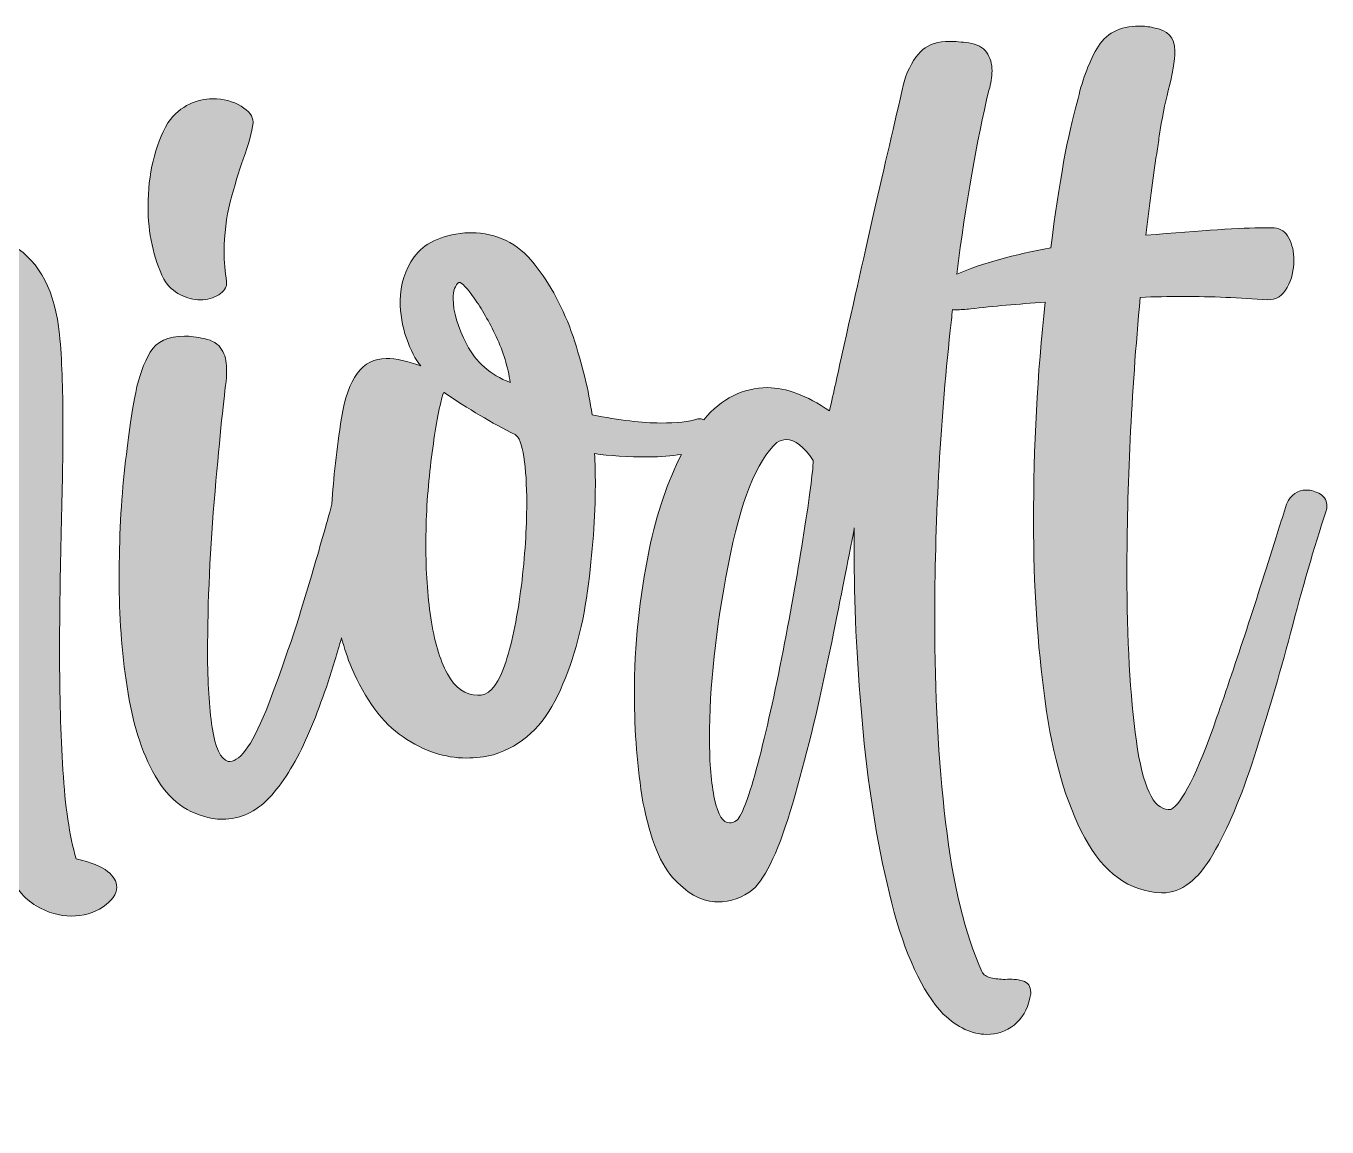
# Model space of a CAD drawing. Header units: inches. Extents: x 97 to 984, y -1026 to -54.
# Drawn here: x 490.1 to 809.9, y -1026.3 to -755.8 of the extents above; entities that cross this region are included whole.
import ezdxf

# ---------------------------------------------------------------- set-up
doc = ezdxf.new("R2010")
doc.units = ezdxf.units.IN
doc.header["$MEASUREMENT"] = 0
doc.layers.add('Layer 1', color=7, linetype='Continuous')

# ---------------------------------------------------------------- blocks, each defined once
blk = doc.blocks.new('block 14')
at = {"layer": 'Layer 1', "true_color": 0xfccf0c}
h = blk.add_hatch(color=40, dxfattribs=at)
h.dxf.hatch_style = 2
edge = h.paths.add_edge_path()
edge.add_spline(control_points=[(808.3, -870.8), (807.22, -870.12), (806.07, -869.78), (804.85, -869.78), (802.68, -869.78), (801.05, -870.94), (799.97, -873.24), (799.29, -875.41), (798.61, -877.58), (797.94, -879.74), (792.65, -896.68), (787.6, -912.03), (782.8, -925.78), (777.98, -939.53), (774.23, -947.01), (771.52, -948.23), (771.52, -948.23), (770.91, -948.23), (770.91, -948.23), (767.25, -948.23), (764.64, -942.64), (763.08, -931.47), (761.52, -920.29), (760.74, -906.5), (760.74, -890.11), (760.74, -868.97), (761.83, -846.41), (764, -822.43), (767.52, -822.3), (771.04, -822.23), (774.56, -822.23), (781.61, -822.23), (788.52, -822.5), (795.29, -823.04), (797.46, -823.04), (799.09, -822.03), (800.17, -819.99), (801.26, -817.96), (801.8, -815.73), (801.8, -813.29), (801.8, -811.26), (801.39, -809.46), (800.58, -807.9), (799.77, -806.34), (798.55, -805.5), (796.92, -805.36), (796.92, -805.36), (794.48, -805.36), (794.48, -805.36), (788.92, -805.36), (779.24, -805.97), (765.42, -807.19), (766.23, -800.01), (767.11, -793.3), (768.06, -787.07), (768.33, -785.58), (768.54, -784.16), (768.67, -782.8), (769.35, -778.6), (770.09, -774.88), (770.91, -771.63), (771.99, -767.56), (772.53, -764.31), (772.53, -761.87), (772.53, -758.62), (770.77, -756.72), (767.25, -756.18), (766.03, -755.91), (764.88, -755.77), (763.79, -755.77), (758.92, -755.77), (755.43, -757.64), (753.33, -761.36), (751.23, -765.09), (749.63, -769.46), (748.55, -774.47), (746.25, -782.19), (744.08, -794.12), (742.05, -810.24), (732.95, -811.91), (725.25, -814.06), (718.94, -816.7), (721.17, -799.08), (723.8, -784), (726.83, -771.55), (727.34, -769.91), (727.59, -768.32), (727.59, -766.8), (727.59, -765.02), (727.15, -763.5), (726.26, -762.23), (725.37, -760.96), (723.91, -760.2), (721.89, -759.94), (720.11, -759.69), (718.52, -759.56), (717.13, -759.56), (714.34, -759.56), (712.15, -760.23), (710.56, -761.56), (708.98, -762.89), (707.55, -765.15), (706.28, -768.32), (701.84, -787.09), (696.64, -809.87), (690.68, -836.63), (689.66, -841.2), (688.65, -845.76), (687.63, -850.33), (682.05, -846.52), (676.98, -844.62), (672.41, -844.62), (666.36, -844.62), (661.14, -847.28), (656.73, -852.52), (656.46, -852.38), (656.18, -852.3), (655.89, -852.3), (655.89, -852.3), (655.28, -852.3), (655.28, -852.3), (653.11, -852.98), (650.06, -853.31), (646.13, -853.31), (641.66, -853.31), (636.04, -852.63), (629.26, -851.28), (628.45, -845.32), (626.89, -838.92), (624.59, -832.07), (622.28, -825.23), (619.1, -819.27), (615.04, -814.19), (610.97, -809.11), (605.82, -806.57), (599.59, -806.57), (599.59, -806.57), (597.97, -806.57), (597.97, -806.57), (592, -807.25), (587.87, -809.21), (585.57, -812.46), (583.26, -815.71), (582.11, -819.31), (582.11, -823.23), (582.11, -826.49), (582.62, -829.57), (583.64, -832.48), (584.65, -835.4), (585.84, -837.66), (587.19, -839.29), (583.94, -838.07), (581.1, -837.46), (578.66, -837.46), (572.83, -837.46), (569.17, -842.34), (567.68, -852.09), (566.47, -859.78), (565.7, -866.81), (565.32, -873.27), (563.9, -878.39), (562.25, -884.16), (560.37, -890.6), (556.98, -902.19), (553.46, -912.72), (549.8, -922.21), (546.14, -931.69), (542.96, -936.43), (540.25, -936.43), (540.25, -936.43), (539.84, -936.43), (539.84, -936.43), (537.94, -935.89), (536.62, -933.11), (535.88, -928.1), (535.13, -923.09), (534.76, -916.99), (534.76, -909.81), (534.76, -897.21), (535.37, -883.97), (536.59, -870.08), (537.81, -856.19), (538.76, -846.88), (539.44, -842.13), (539.44, -841.86), (539.44, -841.59), (539.44, -841.32), (539.44, -841.32), (539.44, -839.9), (539.44, -839.9), (539.44, -838.14), (539.03, -836.58), (538.22, -835.22), (537.4, -833.87), (535.98, -832.99), (533.95, -832.58), (532.05, -832.18), (530.42, -831.97), (529.07, -831.97), (525.01, -831.97), (522.19, -833.29), (520.64, -835.94), (519.08, -838.58), (517.9, -841.86), (517.08, -845.79), (516.27, -849.59), (515.39, -855.68), (514.44, -864.08), (513.49, -872.48), (513.02, -881.63), (513.02, -891.52), (513.02, -900.6), (513.66, -909.47), (514.95, -918.14), (516.23, -926.81), (518.54, -934.1), (521.86, -939.99), (525.18, -945.88), (529.88, -949.37), (535.98, -950.46), (536.79, -950.59), (537.61, -950.66), (538.42, -950.66), (542.75, -950.66), (546.58, -948.9), (549.9, -945.38), (553.22, -941.85), (556.2, -937.14), (558.85, -931.25), (561.49, -925.36), (563.89, -918.82), (566.06, -911.64), (566.63, -909.78), (567.14, -907.92), (567.69, -906.05), (568.37, -908.69), (569.17, -911.15), (570.12, -913.37), (573.51, -921.29), (577.74, -926.98), (582.82, -930.44), (587.91, -933.89), (593.09, -935.62), (598.37, -935.62), (600.67, -935.62), (602.91, -935.35), (605.08, -934.81), (611.99, -932.64), (617.24, -927.79), (620.83, -920.28), (624.42, -912.76), (626.86, -904.19), (628.15, -894.57), (629.43, -884.95), (630.08, -876.28), (630.08, -868.55), (630.08, -865.71), (630.01, -863.14), (629.87, -860.83), (633.53, -861.37), (638, -861.65), (643.29, -861.65), (646.1, -861.65), (648.74, -861.42), (651.26, -861.01), (647.85, -867.58), (645.19, -875.39), (643.3, -884.49), (640.89, -896.09), (639.68, -907.92), (639.68, -919.98), (639.68, -929.24), (640.38, -938.05), (641.78, -946.42), (643.55, -955.69), (646.18, -962.09), (649.67, -965.64), (653.16, -969.2), (656.62, -970.97), (660.04, -970.97), (663.34, -970.97), (666.26, -969.96), (668.8, -967.93), (672.09, -964.88), (675.36, -957.81), (678.6, -946.71), (681.83, -935.61), (684.71, -923.91), (687.25, -911.6), (689.79, -899.3), (691.69, -889.78), (692.96, -883.06), (693.34, -881.29), (693.6, -879.95), (693.72, -879.06), (693.72, -879.06), (693.72, -886.87), (693.72, -886.87), (693.72, -899.68), (694.45, -913.79), (695.91, -929.2), (697.37, -944.62), (699.72, -958.64), (702.95, -971.26), (706.19, -983.88), (710.4, -992.98), (715.61, -998.56), (719.16, -1001.86), (722.71, -1003.51), (726.26, -1003.51), (728.8, -1003.51), (731.05, -1002.75), (733.02, -1001.23), (734.98, -999.7), (736.28, -997.48), (736.92, -994.57), (737.04, -994.06), (737.11, -993.62), (737.11, -993.23), (737.11, -991.71), (736.44, -990.76), (735.11, -990.38), (733.78, -990), (732.35, -989.87), (730.83, -990), (729.56, -990), (728.39, -989.87), (727.31, -989.62), (726.23, -989.37), (725.5, -988.86), (725.12, -988.1), (720.94, -978.84), (717.95, -966.6), (716.18, -951.37), (714.4, -936.15), (713.51, -919.66), (713.51, -901.9), (713.51, -878.05), (714.78, -854.26), (717.32, -830.54), (717.51, -828.81), (717.7, -827.14), (717.89, -825.45), (718.22, -825.46), (718.53, -825.48), (718.88, -825.48), (719.83, -825.48), (720.98, -825.41), (722.34, -825.28), (727.89, -824.6), (733.99, -824.06), (740.63, -823.65), (738.73, -841.27), (737.78, -859.22), (737.78, -877.51), (737.78, -893.09), (738.73, -907.79), (740.63, -921.61), (742.52, -935.43), (745.77, -946.64), (750.38, -955.24), (754.99, -963.85), (761.29, -968.35), (769.28, -968.76), (769.28, -968.76), (769.48, -968.76), (769.48, -968.76), (774.09, -968.76), (778.22, -965.61), (781.88, -959.31), (785.54, -953.01), (788.92, -945.02), (792.04, -935.33), (795.16, -925.64), (798.14, -915.51), (800.98, -904.94), (803.83, -893.97), (806.74, -883.94), (809.72, -874.87), (809.86, -874.46), (809.93, -874.12), (809.93, -873.85), (809.93, -872.5), (809.39, -871.48), (808.3, -870.8)], knot_values=[0, 0, 0, 0, 1, 1, 1, 2, 2, 2, 3, 3, 3, 4, 4, 4, 5, 5, 5, 6, 6, 6, 7, 7, 7, 8, 8, 8, 9, 9, 9, 10, 10, 10, 11, 11, 11, 12, 12, 12, 13, 13, 13, 14, 14, 14, 15, 15, 15, 16, 16, 16, 17, 17, 17, 18, 18, 18, 19, 19, 19, 20, 20, 20, 21, 21, 21, 22, 22, 22, 23, 23, 23, 24, 24, 24, 25, 25, 25, 26, 26, 26, 27, 27, 27, 28, 28, 28, 29, 29, 29, 30, 30, 30, 31, 31, 31, 32, 32, 32, 33, 33, 33, 34, 34, 34, 35, 35, 35, 36, 36, 36, 37, 37, 37, 38, 38, 38, 39, 39, 39, 40, 40, 40, 41, 41, 41, 42, 42, 42, 43, 43, 43, 44, 44, 44, 45, 45, 45, 46, 46, 46, 47, 47, 47, 48, 48, 48, 49, 49, 49, 50, 50, 50, 51, 51, 51, 52, 52, 52, 53, 53, 53, 54, 54, 54, 55, 55, 55, 56, 56, 56, 57, 57, 57, 58, 58, 58, 59, 59, 59, 60, 60, 60, 61, 61, 61, 62, 62, 62, 63, 63, 63, 64, 64, 64, 65, 65, 65, 66, 66, 66, 67, 67, 67, 68, 68, 68, 69, 69, 69, 70, 70, 70, 71, 71, 71, 72, 72, 72, 73, 73, 73, 74, 74, 74, 75, 75, 75, 76, 76, 76, 77, 77, 77, 78, 78, 78, 79, 79, 79, 80, 80, 80, 81, 81, 81, 82, 82, 82, 83, 83, 83, 84, 84, 84, 85, 85, 85, 86, 86, 86, 87, 87, 87, 88, 88, 88, 89, 89, 89, 90, 90, 90, 91, 91, 91, 92, 92, 92, 93, 93, 93, 94, 94, 94, 95, 95, 95, 96, 96, 96, 97, 97, 97, 98, 98, 98, 99, 99, 99, 100, 100, 100, 101, 101, 101, 102, 102, 102, 103, 103, 103, 104, 104, 104, 105, 105, 105, 106, 106, 106, 107, 107, 107, 108, 108, 108, 109, 109, 109, 110, 110, 110, 111, 111, 111, 112, 112, 112, 113, 113, 113, 114, 114, 114, 115, 115, 115, 116, 116, 116, 117, 117, 117, 118, 118, 118, 119, 119, 119, 120, 120, 120, 121, 121, 121, 122, 122, 122, 123, 123, 123, 124, 124, 124, 125, 125, 125, 126, 126, 126, 127, 127, 127, 128, 128, 128, 128], degree=3, periodic=1)
edge = h.paths.add_edge_path()
edge.add_spline(control_points=[(596.54, -818.76), (597.22, -818.76), (598.47, -820.05), (600.3, -822.62), (602.13, -825.2), (603.93, -828.35), (605.69, -832.07), (607.45, -835.8), (608.6, -839.56), (609.14, -843.35), (604.26, -841.46), (600.71, -838.34), (598.47, -834), (596.24, -829.67), (595.12, -825.94), (595.12, -822.83), (595.12, -820.8), (595.59, -819.44), (596.54, -818.76)], knot_values=[0, 0, 0, 0, 1, 1, 1, 2, 2, 2, 3, 3, 3, 4, 4, 4, 5, 5, 5, 6, 6, 6, 6], degree=3, periodic=1)
edge = h.paths.add_edge_path()
edge.add_spline(control_points=[(611.89, -893.25), (611, -900.49), (609.75, -906.7), (608.13, -911.84), (606.5, -916.99), (604.47, -919.77), (602.03, -920.17), (602.03, -920.17), (601.22, -920.17), (601.22, -920.17), (598.1, -920.17), (595.59, -918.41), (593.7, -914.89), (591.8, -911.37), (590.45, -906.8), (589.63, -901.17), (588.82, -895.55), (588.41, -889.62), (588.41, -883.39), (588.41, -876.75), (588.79, -870.28), (589.53, -863.98), (590.27, -857.68), (591.12, -852.43), (592.07, -848.23), (592.48, -846.47), (592.75, -845.66), (592.88, -845.79), (598.85, -849.86), (604.67, -853.31), (610.36, -856.16), (611.31, -856.7), (612.02, -858.53), (612.5, -861.65), (612.97, -864.76), (613.21, -868.55), (613.21, -873.03), (613.21, -879.26), (612.77, -886), (611.89, -893.25)], knot_values=[0, 0, 0, 0, 1, 1, 1, 2, 2, 2, 3, 3, 3, 4, 4, 4, 5, 5, 5, 6, 6, 6, 7, 7, 7, 8, 8, 8, 9, 9, 9, 10, 10, 10, 11, 11, 11, 12, 12, 12, 13, 13, 13, 13], degree=3, periodic=1)
edge = h.paths.add_edge_path()
edge.add_spline(control_points=[(681.36, -880.3), (679.96, -889.12), (678.25, -898.79), (676.22, -909.32), (674.19, -919.85), (672.13, -929.08), (670.03, -937.01), (667.94, -944.94), (666.2, -949.6), (664.8, -950.99), (664.16, -951.37), (663.59, -951.56), (663.09, -951.56), (661.44, -951.56), (660.2, -949.63), (659.38, -945.76), (658.55, -941.89), (658.14, -936.91), (658.14, -930.82), (658.14, -918.14), (659.66, -903.96), (662.71, -888.29), (665.75, -872.63), (669.75, -862.57), (674.7, -858.13), (675.46, -857.63), (676.22, -857.37), (676.98, -857.37), (679.13, -857.37), (681.36, -859.08), (683.64, -862.51), (683.51, -865.55), (682.75, -871.48), (681.36, -880.3)], knot_values=[0, 0, 0, 0, 1, 1, 1, 2, 2, 2, 3, 3, 3, 4, 4, 4, 5, 5, 5, 6, 6, 6, 7, 7, 7, 8, 8, 8, 9, 9, 9, 10, 10, 10, 11, 11, 11, 11], degree=3, periodic=1)
h = blk.add_hatch(color=40, dxfattribs=at)
h.dxf.hatch_style = 2
edge = h.paths.add_edge_path()
edge.add_spline(control_points=[(510.17, -963.46), (508.68, -962.24), (506.1, -961.23), (502.45, -960.41), (500.82, -954.72), (499.74, -947.44), (499.2, -938.57), (498.65, -929.69), (498.38, -920.11), (498.38, -909.81), (498.38, -899.92), (498.52, -889.83), (498.79, -879.53), (499.06, -870.05), (499.2, -861.17), (499.2, -852.91), (499.2, -844.78), (498.92, -837.66), (498.38, -831.57), (497.3, -821), (493.54, -813.75), (487.1, -809.82), (480.67, -805.89), (473.05, -803.11), (464.24, -801.49), (462.88, -789.16), (459.84, -780.89), (455.1, -776.69), (450.35, -772.5), (445.54, -770.46), (440.67, -770.6), (440.67, -770.6), (439.85, -770.6), (439.85, -770.6), (433.48, -770.6), (427.73, -773.41), (422.58, -779.03), (417.43, -784.65), (414.86, -790.24), (414.86, -795.8), (414.86, -800.13), (417.09, -803.52), (421.56, -805.96), (428.33, -808.67), (435.59, -810.57), (443.31, -811.65), (443.58, -814.09), (443.71, -816.66), (443.71, -819.37), (443.71, -834.95), (442.36, -852.4), (439.65, -871.7), (436.94, -891.01), (432.64, -907.44), (426.74, -920.99), (420.85, -934.54), (413.23, -941.31), (403.88, -941.31), (403.74, -941.31), (403.54, -941.31), (403.27, -941.31), (402.46, -941.31), (401.71, -941.24), (401.04, -941.11), (397.38, -940.02), (394.43, -937.01), (392.19, -932.06), (389.96, -927.12), (388.3, -921.87), (387.22, -916.31), (386.13, -910.76), (385.59, -906.49), (385.59, -903.51), (395.62, -898.77), (404.19, -891.31), (411.3, -881.15), (418.41, -870.99), (421.97, -859.41), (421.97, -846.4), (421.97, -844.91), (421.9, -843.49), (421.76, -842.13), (421.08, -836.72), (418.38, -832.38), (413.64, -829.13), (408.89, -825.88), (403.68, -824.25), (397.99, -824.25), (394.6, -824.25), (391.35, -824.96), (388.23, -826.38), (385.11, -827.81), (382.47, -830.01), (380.31, -832.99), (375.61, -839.85), (371.88, -848.17), (369.11, -857.92), (360, -863.57), (352.62, -869.14), (346.98, -874.65), (344.94, -876.41), (343.05, -878.04), (341.29, -879.53), (342.91, -876.28), (344.91, -870.99), (347.28, -863.68), (349.65, -856.36), (351.04, -848.57), (351.45, -840.3), (351.31, -832.45), (349.18, -826.69), (345.05, -823.03), (340.91, -819.37), (336.68, -817.54), (332.35, -817.54), (327.19, -817.54), (322.39, -819.58), (317.92, -823.64), (313.85, -827.98), (310.33, -832.89), (307.35, -838.37), (304.37, -843.86), (301.93, -848.77), (300.03, -853.11), (299.63, -854.2), (299.22, -855.14), (298.81, -855.95), (298.68, -855.41), (298.61, -854.6), (298.61, -853.51), (298.61, -850.54), (298.92, -846.4), (299.52, -841.12), (300.13, -835.83), (300.71, -831.57), (301.25, -828.31), (301.25, -827.91), (301.32, -827.5), (301.45, -827.1), (301.99, -822.62), (302.61, -818.83), (303.28, -815.71), (304.1, -812.06), (304.5, -809.14), (304.5, -806.98), (304.5, -803.59), (302.67, -801.62), (299.02, -801.08), (297.12, -800.68), (295.43, -800.47), (293.94, -800.47), (288.24, -800.47), (284.65, -803.59), (283.16, -809.82), (279.91, -820.25), (277.57, -834.35), (276.15, -852.09), (274.73, -869.84), (274.02, -888.67), (274.02, -908.59), (274.02, -950.46), (276.25, -986.83), (280.73, -1017.72), (281.26, -1020.57), (282.52, -1022.7), (284.49, -1024.13), (286.45, -1025.55), (288.45, -1026.26), (290.48, -1026.26), (292.51, -1026.26), (294.34, -1025.68), (295.97, -1024.53), (297.59, -1023.38), (298.41, -1021.72), (298.41, -1019.55), (298.41, -1019.55), (298.41, -1018.54), (298.41, -1018.54), (296.37, -1001.19), (295.36, -982.02), (295.36, -961.02), (295.36, -951.27), (295.63, -942.33), (296.17, -934.2), (296.85, -934.47), (297.52, -934.74), (298.2, -935.01), (299.29, -935.42), (300.34, -935.76), (301.35, -936.03), (302.37, -936.3), (303.28, -936.43), (304.1, -936.43), (307.48, -936.43), (310.67, -935.08), (313.65, -932.37), (316.76, -928.98), (320.01, -924.04), (323.4, -917.53), (326.66, -911.43), (329.91, -906.49), (333.16, -902.7), (340.8, -894.14), (351.81, -883.58), (366.09, -871.08), (364.6, -879.35), (363.84, -887.65), (363.84, -895.99), (363.84, -910.08), (366.21, -922.48), (370.96, -933.18), (374.07, -939.28), (378.27, -943.78), (383.56, -946.7), (388.84, -949.61), (394.53, -951.07), (400.63, -951.07), (405.78, -951.07), (410.79, -950.46), (415.67, -949.23), (420.55, -948.02), (425.22, -945.78), (429.69, -942.53), (437.14, -936.43), (443.07, -927.32), (447.47, -915.2), (451.87, -903.07), (455.2, -890.37), (457.43, -877.09), (459.67, -863.81), (461.19, -852.43), (462, -842.95), (462.28, -840.1), (462.48, -836.92), (462.61, -833.39), (462.88, -827.7), (463.36, -822.35), (464.04, -817.34), (467.7, -818.43), (470.54, -820.97), (472.57, -824.96), (474.6, -828.96), (475.75, -832.65), (476.03, -836.04), (476.3, -844.71), (476.43, -854.87), (476.43, -866.52), (476.43, -866.52), (476.43, -873.03), (476.43, -873.03), (476.43, -889.15), (476.91, -905.64), (477.86, -922.51), (478.8, -939.38), (481.31, -952.89), (485.37, -963.06), (487.27, -967.26), (489.68, -970.2), (492.59, -971.9), (495.5, -973.59), (498.38, -974.44), (501.23, -974.44), (504.21, -974.44), (506.82, -973.69), (509.05, -972.2), (511.29, -970.71), (512.41, -969.09), (512.41, -967.32), (512.41, -965.97), (511.66, -964.68), (510.17, -963.46)], knot_values=[0, 0, 0, 0, 1, 1, 1, 2, 2, 2, 3, 3, 3, 4, 4, 4, 5, 5, 5, 6, 6, 6, 7, 7, 7, 8, 8, 8, 9, 9, 9, 10, 10, 10, 11, 11, 11, 12, 12, 12, 13, 13, 13, 14, 14, 14, 15, 15, 15, 16, 16, 16, 17, 17, 17, 18, 18, 18, 19, 19, 19, 20, 20, 20, 21, 21, 21, 22, 22, 22, 23, 23, 23, 24, 24, 24, 25, 25, 25, 26, 26, 26, 27, 27, 27, 28, 28, 28, 29, 29, 29, 30, 30, 30, 31, 31, 31, 32, 32, 32, 33, 33, 33, 34, 34, 34, 35, 35, 35, 36, 36, 36, 37, 37, 37, 38, 38, 38, 39, 39, 39, 40, 40, 40, 41, 41, 41, 42, 42, 42, 43, 43, 43, 44, 44, 44, 45, 45, 45, 46, 46, 46, 47, 47, 47, 48, 48, 48, 49, 49, 49, 50, 50, 50, 51, 51, 51, 52, 52, 52, 53, 53, 53, 54, 54, 54, 55, 55, 55, 56, 56, 56, 57, 57, 57, 58, 58, 58, 59, 59, 59, 60, 60, 60, 61, 61, 61, 62, 62, 62, 63, 63, 63, 64, 64, 64, 65, 65, 65, 66, 66, 66, 67, 67, 67, 68, 68, 68, 69, 69, 69, 70, 70, 70, 71, 71, 71, 72, 72, 72, 73, 73, 73, 74, 74, 74, 75, 75, 75, 76, 76, 76, 77, 77, 77, 78, 78, 78, 79, 79, 79, 80, 80, 80, 81, 81, 81, 82, 82, 82, 83, 83, 83, 84, 84, 84, 85, 85, 85, 86, 86, 86, 87, 87, 87, 88, 88, 88, 89, 89, 89, 90, 90, 90, 90], degree=3, periodic=1)
edge = h.paths.add_edge_path()
edge.add_spline(control_points=[(442.09, -798.44), (437.62, -797.76), (434.47, -796.58), (432.64, -794.88), (430.81, -793.19), (429.9, -791.46), (429.9, -789.7), (429.9, -788.07), (430.47, -786.62), (431.62, -785.33), (432.77, -784.05), (434.09, -783.4), (435.59, -783.4), (437.07, -783.4), (438.53, -784.49), (439.96, -786.65), (441.38, -788.82), (442.09, -792.62), (442.09, -798.03), (442.09, -798.03), (442.09, -798.44), (442.09, -798.44)], knot_values=[0, 0, 0, 0, 1, 1, 1, 2, 2, 2, 3, 3, 3, 4, 4, 4, 5, 5, 5, 6, 6, 6, 7, 7, 7, 7], degree=3, periodic=1)
edge = h.paths.add_edge_path()
edge.add_spline(control_points=[(327.57, -855.85), (325.6, -864.46), (323.47, -872.52), (321.17, -880.04), (318.86, -887.56), (317.03, -892.54), (315.68, -894.97), (314.73, -896.74), (313.04, -899.34), (310.6, -902.8), (308.16, -906.25), (305.62, -909.71), (302.98, -913.16), (300.34, -916.62), (298.27, -919.29), (296.78, -921.19), (296.78, -921.19), (296.78, -918.34), (296.78, -918.34), (296.78, -905.61), (298.61, -892.5), (302.27, -879.02), (305.93, -865.54), (310.16, -854.23), (314.97, -845.08), (319.78, -835.94), (324.15, -830.96), (328.08, -830.14), (328.08, -830.14), (328.28, -830.14), (328.28, -830.14), (329.77, -830.42), (330.52, -832.25), (330.52, -835.63), (330.52, -840.51), (329.53, -847.25), (327.57, -855.85)], knot_values=[0, 0, 0, 0, 1, 1, 1, 2, 2, 2, 3, 3, 3, 4, 4, 4, 5, 5, 5, 6, 6, 6, 7, 7, 7, 8, 8, 8, 9, 9, 9, 10, 10, 10, 11, 11, 11, 12, 12, 12, 12], degree=3, periodic=1)
edge = h.paths.add_edge_path()
edge.add_spline(control_points=[(388.33, -866.11), (390.03, -857.72), (392.7, -849.99), (396.36, -842.95), (398.12, -839.97), (399.61, -838.48), (400.83, -838.48), (403.27, -839.02), (404.49, -842.2), (404.49, -848.03), (404.49, -853.45), (403.03, -860.16), (400.12, -868.15), (397.21, -876.14), (392.16, -883.66), (384.98, -890.71), (385.52, -882.71), (386.64, -874.52), (388.33, -866.11)], knot_values=[0, 0, 0, 0, 1, 1, 1, 2, 2, 2, 3, 3, 3, 4, 4, 4, 5, 5, 5, 6, 6, 6, 6], degree=3, periodic=1)
h = blk.add_hatch(color=40, dxfattribs=at)
h.dxf.hatch_style = 2
edge = h.paths.add_edge_path()
edge.add_spline(control_points=[(528.06, -821.81), (529.68, -822.62), (531.31, -823.03), (532.93, -823.03), (534.69, -823.03), (536.22, -822.62), (537.5, -821.81), (538.79, -821), (539.44, -820.05), (539.44, -818.97), (539.44, -818.97), (539.44, -818.56), (539.44, -818.56), (539.03, -816.12), (538.83, -813.68), (538.83, -811.24), (538.83, -806.91), (539.34, -802.81), (540.35, -798.95), (541.37, -795.09), (542.42, -791.6), (543.5, -788.48), (544.85, -784.82), (545.67, -781.85), (545.94, -779.54), (545.94, -779.54), (545.94, -779.34), (545.94, -779.34), (545.94, -777.98), (544.95, -776.69), (542.99, -775.47), (541.03, -774.26), (538.69, -773.65), (535.98, -773.65), (534.08, -773.65), (532.19, -774.09), (530.29, -774.97), (528.39, -775.85), (526.63, -777.37), (525.01, -779.54), (521.75, -785.23), (520.13, -792.07), (520.13, -800.07), (520.13, -806.7), (521.42, -812.67), (523.99, -817.95), (525.07, -819.71), (526.43, -821), (528.06, -821.81)], knot_values=[0, 0, 0, 0, 1, 1, 1, 2, 2, 2, 3, 3, 3, 4, 4, 4, 5, 5, 5, 6, 6, 6, 7, 7, 7, 8, 8, 8, 9, 9, 9, 10, 10, 10, 11, 11, 11, 12, 12, 12, 13, 13, 13, 14, 14, 14, 15, 15, 15, 16, 16, 16, 16], degree=3, periodic=1)
at = {"layer": 'Layer 1', "lineweight": 0}
for points, knots in [([(808.3, -870.8), (807.22, -870.12), (806.07, -869.78), (804.85, -869.78), (802.68, -869.78), (801.05, -870.94), (799.97, -873.24), (799.29, -875.41), (798.61, -877.58), (797.94, -879.74), (792.65, -896.68), (787.6, -912.03), (782.8, -925.78), (777.98, -939.53), (774.23, -947.01), (771.52, -948.23), (771.52, -948.23), (770.91, -948.23), (770.91, -948.23), (767.25, -948.23), (764.64, -942.64), (763.08, -931.47), (761.52, -920.29), (760.74, -906.5), (760.74, -890.11), (760.74, -868.97), (761.83, -846.41), (764, -822.43), (767.52, -822.3), (771.04, -822.23), (774.56, -822.23), (781.61, -822.23), (788.52, -822.5), (795.29, -823.04), (797.46, -823.04), (799.09, -822.03), (800.17, -819.99), (801.26, -817.96), (801.8, -815.73), (801.8, -813.29), (801.8, -811.26), (801.39, -809.46), (800.58, -807.9), (799.77, -806.34), (798.55, -805.5), (796.92, -805.36), (796.92, -805.36), (794.48, -805.36), (794.48, -805.36), (788.92, -805.36), (779.24, -805.97), (765.42, -807.19), (766.23, -800.01), (767.11, -793.3), (768.06, -787.07), (768.33, -785.58), (768.54, -784.16), (768.67, -782.8), (769.35, -778.6), (770.09, -774.88), (770.91, -771.63), (771.99, -767.56), (772.53, -764.31), (772.53, -761.87), (772.53, -758.62), (770.77, -756.72), (767.25, -756.18), (766.03, -755.91), (764.88, -755.77), (763.79, -755.77), (758.92, -755.77), (755.43, -757.64), (753.33, -761.36), (751.23, -765.09), (749.63, -769.46), (748.55, -774.47), (746.25, -782.19), (744.08, -794.12), (742.05, -810.24), (732.95, -811.91), (725.25, -814.06), (718.94, -816.7), (721.17, -799.08), (723.8, -784), (726.83, -771.55), (727.34, -769.91), (727.59, -768.32), (727.59, -766.8), (727.59, -765.02), (727.15, -763.5), (726.26, -762.23), (725.37, -760.96), (723.91, -760.2), (721.89, -759.94), (720.11, -759.69), (718.52, -759.56), (717.13, -759.56), (714.34, -759.56), (712.15, -760.23), (710.56, -761.56), (708.98, -762.89), (707.55, -765.15), (706.28, -768.32), (701.84, -787.09), (696.64, -809.87), (690.68, -836.63), (689.66, -841.2), (688.65, -845.76), (687.63, -850.33), (682.05, -846.52), (676.98, -844.62), (672.41, -844.62), (666.36, -844.62), (661.14, -847.28), (656.73, -852.52), (656.46, -852.38), (656.18, -852.3), (655.89, -852.3), (655.89, -852.3), (655.28, -852.3), (655.28, -852.3), (653.11, -852.98), (650.06, -853.31), (646.13, -853.31), (641.66, -853.31), (636.04, -852.63), (629.26, -851.28), (628.45, -845.32), (626.89, -838.92), (624.59, -832.07), (622.28, -825.23), (619.1, -819.27), (615.04, -814.19), (610.97, -809.11), (605.82, -806.57), (599.59, -806.57), (599.59, -806.57), (597.97, -806.57), (597.97, -806.57), (592, -807.25), (587.87, -809.21), (585.57, -812.46), (583.26, -815.71), (582.11, -819.31), (582.11, -823.23), (582.11, -826.49), (582.62, -829.57), (583.64, -832.48), (584.65, -835.4), (585.84, -837.66), (587.19, -839.29), (583.94, -838.07), (581.1, -837.46), (578.66, -837.46), (572.83, -837.46), (569.17, -842.34), (567.68, -852.09), (566.47, -859.78), (565.7, -866.81), (565.32, -873.27), (563.9, -878.39), (562.25, -884.16), (560.37, -890.6), (556.98, -902.19), (553.46, -912.72), (549.8, -922.21), (546.14, -931.69), (542.96, -936.43), (540.25, -936.43), (540.25, -936.43), (539.84, -936.43), (539.84, -936.43), (537.94, -935.89), (536.62, -933.11), (535.88, -928.1), (535.13, -923.09), (534.76, -916.99), (534.76, -909.81), (534.76, -897.21), (535.37, -883.97), (536.59, -870.08), (537.81, -856.19), (538.76, -846.88), (539.44, -842.13), (539.44, -841.86), (539.44, -841.59), (539.44, -841.32), (539.44, -841.32), (539.44, -839.9), (539.44, -839.9), (539.44, -838.14), (539.03, -836.58), (538.22, -835.22), (537.4, -833.87), (535.98, -832.99), (533.95, -832.58), (532.05, -832.18), (530.42, -831.97), (529.07, -831.97), (525.01, -831.97), (522.19, -833.29), (520.64, -835.94), (519.08, -838.58), (517.9, -841.86), (517.08, -845.79), (516.27, -849.59), (515.39, -855.68), (514.44, -864.08), (513.49, -872.48), (513.02, -881.63), (513.02, -891.52), (513.02, -900.6), (513.66, -909.47), (514.95, -918.14), (516.23, -926.81), (518.54, -934.1), (521.86, -939.99), (525.18, -945.88), (529.88, -949.37), (535.98, -950.46), (536.79, -950.59), (537.61, -950.66), (538.42, -950.66), (542.75, -950.66), (546.58, -948.9), (549.9, -945.38), (553.22, -941.85), (556.2, -937.14), (558.85, -931.25), (561.49, -925.36), (563.89, -918.82), (566.06, -911.64), (566.63, -909.78), (567.14, -907.92), (567.69, -906.05), (568.37, -908.69), (569.17, -911.15), (570.12, -913.37), (573.51, -921.29), (577.74, -926.98), (582.82, -930.44), (587.91, -933.89), (593.09, -935.62), (598.37, -935.62), (600.67, -935.62), (602.91, -935.35), (605.08, -934.81), (611.99, -932.64), (617.24, -927.79), (620.83, -920.28), (624.42, -912.76), (626.86, -904.19), (628.15, -894.57), (629.43, -884.95), (630.08, -876.28), (630.08, -868.55), (630.08, -865.71), (630.01, -863.14), (629.87, -860.83), (633.53, -861.37), (638, -861.65), (643.29, -861.65), (646.1, -861.65), (648.74, -861.42), (651.26, -861.01), (647.85, -867.58), (645.19, -875.39), (643.3, -884.49), (640.89, -896.09), (639.68, -907.92), (639.68, -919.98), (639.68, -929.24), (640.38, -938.05), (641.78, -946.42), (643.55, -955.69), (646.18, -962.09), (649.67, -965.64), (653.16, -969.2), (656.62, -970.97), (660.04, -970.97), (663.34, -970.97), (666.26, -969.96), (668.8, -967.93), (672.09, -964.88), (675.36, -957.81), (678.6, -946.71), (681.83, -935.61), (684.71, -923.91), (687.25, -911.6), (689.79, -899.3), (691.69, -889.78), (692.96, -883.06), (693.34, -881.29), (693.6, -879.95), (693.72, -879.06), (693.72, -879.06), (693.72, -886.87), (693.72, -886.87), (693.72, -899.68), (694.45, -913.79), (695.91, -929.2), (697.37, -944.62), (699.72, -958.64), (702.95, -971.26), (706.19, -983.88), (710.4, -992.98), (715.61, -998.56), (719.16, -1001.86), (722.71, -1003.51), (726.26, -1003.51), (728.8, -1003.51), (731.05, -1002.75), (733.02, -1001.23), (734.98, -999.7), (736.28, -997.48), (736.92, -994.57), (737.04, -994.06), (737.11, -993.62), (737.11, -993.23), (737.11, -991.71), (736.44, -990.76), (735.11, -990.38), (733.78, -990), (732.35, -989.87), (730.83, -990), (729.56, -990), (728.39, -989.87), (727.31, -989.62), (726.23, -989.37), (725.5, -988.86), (725.12, -988.1), (720.94, -978.84), (717.95, -966.6), (716.18, -951.37), (714.4, -936.15), (713.51, -919.66), (713.51, -901.9), (713.51, -878.05), (714.78, -854.26), (717.32, -830.54), (717.51, -828.81), (717.7, -827.14), (717.89, -825.45), (718.22, -825.46), (718.53, -825.48), (718.88, -825.48), (719.83, -825.48), (720.98, -825.41), (722.34, -825.28), (727.89, -824.6), (733.99, -824.06), (740.63, -823.65), (738.73, -841.27), (737.78, -859.22), (737.78, -877.51), (737.78, -893.09), (738.73, -907.79), (740.63, -921.61), (742.52, -935.43), (745.77, -946.64), (750.38, -955.24), (754.99, -963.85), (761.29, -968.35), (769.28, -968.76), (769.28, -968.76), (769.48, -968.76), (769.48, -968.76), (774.09, -968.76), (778.22, -965.61), (781.88, -959.31), (785.54, -953.01), (788.92, -945.02), (792.04, -935.33), (795.16, -925.64), (798.14, -915.51), (800.98, -904.94), (803.83, -893.97), (806.74, -883.94), (809.72, -874.87), (809.86, -874.46), (809.93, -874.12), (809.93, -873.85), (809.93, -872.5), (809.39, -871.48), (808.3, -870.8)], [0, 0, 0, 0, 1, 1, 1, 2, 2, 2, 3, 3, 3, 4, 4, 4, 5, 5, 5, 6, 6, 6, 7, 7, 7, 8, 8, 8, 9, 9, 9, 10, 10, 10, 11, 11, 11, 12, 12, 12, 13, 13, 13, 14, 14, 14, 15, 15, 15, 16, 16, 16, 17, 17, 17, 18, 18, 18, 19, 19, 19, 20, 20, 20, 21, 21, 21, 22, 22, 22, 23, 23, 23, 24, 24, 24, 25, 25, 25, 26, 26, 26, 27, 27, 27, 28, 28, 28, 29, 29, 29, 30, 30, 30, 31, 31, 31, 32, 32, 32, 33, 33, 33, 34, 34, 34, 35, 35, 35, 36, 36, 36, 37, 37, 37, 38, 38, 38, 39, 39, 39, 40, 40, 40, 41, 41, 41, 42, 42, 42, 43, 43, 43, 44, 44, 44, 45, 45, 45, 46, 46, 46, 47, 47, 47, 48, 48, 48, 49, 49, 49, 50, 50, 50, 51, 51, 51, 52, 52, 52, 53, 53, 53, 54, 54, 54, 55, 55, 55, 56, 56, 56, 57, 57, 57, 58, 58, 58, 59, 59, 59, 60, 60, 60, 61, 61, 61, 62, 62, 62, 63, 63, 63, 64, 64, 64, 65, 65, 65, 66, 66, 66, 67, 67, 67, 68, 68, 68, 69, 69, 69, 70, 70, 70, 71, 71, 71, 72, 72, 72, 73, 73, 73, 74, 74, 74, 75, 75, 75, 76, 76, 76, 77, 77, 77, 78, 78, 78, 79, 79, 79, 80, 80, 80, 81, 81, 81, 82, 82, 82, 83, 83, 83, 84, 84, 84, 85, 85, 85, 86, 86, 86, 87, 87, 87, 88, 88, 88, 89, 89, 89, 90, 90, 90, 91, 91, 91, 92, 92, 92, 93, 93, 93, 94, 94, 94, 95, 95, 95, 96, 96, 96, 97, 97, 97, 98, 98, 98, 99, 99, 99, 100, 100, 100, 101, 101, 101, 102, 102, 102, 103, 103, 103, 104, 104, 104, 105, 105, 105, 106, 106, 106, 107, 107, 107, 108, 108, 108, 109, 109, 109, 110, 110, 110, 111, 111, 111, 112, 112, 112, 113, 113, 113, 114, 114, 114, 115, 115, 115, 116, 116, 116, 117, 117, 117, 118, 118, 118, 119, 119, 119, 120, 120, 120, 121, 121, 121, 122, 122, 122, 123, 123, 123, 124, 124, 124, 125, 125, 125, 126, 126, 126, 127, 127, 127, 128, 128, 128, 128]), ([(510.17, -963.46), (508.68, -962.24), (506.1, -961.23), (502.45, -960.41), (500.82, -954.72), (499.74, -947.44), (499.2, -938.57), (498.65, -929.69), (498.38, -920.11), (498.38, -909.81), (498.38, -899.92), (498.52, -889.83), (498.79, -879.53), (499.06, -870.05), (499.2, -861.17), (499.2, -852.91), (499.2, -844.78), (498.92, -837.66), (498.38, -831.57), (497.3, -821), (493.54, -813.75), (487.1, -809.82), (480.67, -805.89), (473.05, -803.11), (464.24, -801.49), (462.88, -789.16), (459.84, -780.89), (455.1, -776.69), (450.35, -772.5), (445.54, -770.46), (440.67, -770.6), (440.67, -770.6), (439.85, -770.6), (439.85, -770.6), (433.48, -770.6), (427.73, -773.41), (422.58, -779.03), (417.43, -784.65), (414.86, -790.24), (414.86, -795.8), (414.86, -800.13), (417.09, -803.52), (421.56, -805.96), (428.33, -808.67), (435.59, -810.57), (443.31, -811.65), (443.58, -814.09), (443.71, -816.66), (443.71, -819.37), (443.71, -834.95), (442.36, -852.4), (439.65, -871.7), (436.94, -891.01), (432.64, -907.44), (426.74, -920.99), (420.85, -934.54), (413.23, -941.31), (403.88, -941.31), (403.74, -941.31), (403.54, -941.31), (403.27, -941.31), (402.46, -941.31), (401.71, -941.24), (401.04, -941.11), (397.38, -940.02), (394.43, -937.01), (392.19, -932.06), (389.96, -927.12), (388.3, -921.87), (387.22, -916.31), (386.13, -910.76), (385.59, -906.49), (385.59, -903.51), (395.62, -898.77), (404.19, -891.31), (411.3, -881.15), (418.41, -870.99), (421.97, -859.41), (421.97, -846.4), (421.97, -844.91), (421.9, -843.49), (421.76, -842.13), (421.08, -836.72), (418.38, -832.38), (413.64, -829.13), (408.89, -825.88), (403.68, -824.25), (397.99, -824.25), (394.6, -824.25), (391.35, -824.96), (388.23, -826.38), (385.11, -827.81), (382.47, -830.01), (380.31, -832.99), (375.61, -839.85), (371.88, -848.17), (369.11, -857.92), (360, -863.57), (352.62, -869.14), (346.98, -874.65), (344.94, -876.41), (343.05, -878.04), (341.29, -879.53), (342.91, -876.28), (344.91, -870.99), (347.28, -863.68), (349.65, -856.36), (351.04, -848.57), (351.45, -840.3), (351.31, -832.45), (349.18, -826.69), (345.05, -823.03), (340.91, -819.37), (336.68, -817.54), (332.35, -817.54), (327.19, -817.54), (322.39, -819.58), (317.92, -823.64), (313.85, -827.98), (310.33, -832.89), (307.35, -838.37), (304.37, -843.86), (301.93, -848.77), (300.03, -853.11), (299.63, -854.2), (299.22, -855.14), (298.81, -855.95), (298.68, -855.41), (298.61, -854.6), (298.61, -853.51), (298.61, -850.54), (298.92, -846.4), (299.52, -841.12), (300.13, -835.83), (300.71, -831.57), (301.25, -828.31), (301.25, -827.91), (301.32, -827.5), (301.45, -827.1), (301.99, -822.62), (302.61, -818.83), (303.28, -815.71), (304.1, -812.06), (304.5, -809.14), (304.5, -806.98), (304.5, -803.59), (302.67, -801.62), (299.02, -801.08), (297.12, -800.68), (295.43, -800.47), (293.94, -800.47), (288.24, -800.47), (284.65, -803.59), (283.16, -809.82), (279.91, -820.25), (277.57, -834.35), (276.15, -852.09), (274.73, -869.84), (274.02, -888.67), (274.02, -908.59), (274.02, -950.46), (276.25, -986.83), (280.73, -1017.72), (281.26, -1020.57), (282.52, -1022.7), (284.49, -1024.13), (286.45, -1025.55), (288.45, -1026.26), (290.48, -1026.26), (292.51, -1026.26), (294.34, -1025.68), (295.97, -1024.53), (297.59, -1023.38), (298.41, -1021.72), (298.41, -1019.55), (298.41, -1019.55), (298.41, -1018.54), (298.41, -1018.54), (296.37, -1001.19), (295.36, -982.02), (295.36, -961.02), (295.36, -951.27), (295.63, -942.33), (296.17, -934.2), (296.85, -934.47), (297.52, -934.74), (298.2, -935.01), (299.29, -935.42), (300.34, -935.76), (301.35, -936.03), (302.37, -936.3), (303.28, -936.43), (304.1, -936.43), (307.48, -936.43), (310.67, -935.08), (313.65, -932.37), (316.76, -928.98), (320.01, -924.04), (323.4, -917.53), (326.66, -911.43), (329.91, -906.49), (333.16, -902.7), (340.8, -894.14), (351.81, -883.58), (366.09, -871.08), (364.6, -879.35), (363.84, -887.65), (363.84, -895.99), (363.84, -910.08), (366.21, -922.48), (370.96, -933.18), (374.07, -939.28), (378.27, -943.78), (383.56, -946.7), (388.84, -949.61), (394.53, -951.07), (400.63, -951.07), (405.78, -951.07), (410.79, -950.46), (415.67, -949.23), (420.55, -948.02), (425.22, -945.78), (429.69, -942.53), (437.14, -936.43), (443.07, -927.32), (447.47, -915.2), (451.87, -903.07), (455.2, -890.37), (457.43, -877.09), (459.67, -863.81), (461.19, -852.43), (462, -842.95), (462.28, -840.1), (462.48, -836.92), (462.61, -833.39), (462.88, -827.7), (463.36, -822.35), (464.04, -817.34), (467.7, -818.43), (470.54, -820.97), (472.57, -824.96), (474.6, -828.96), (475.75, -832.65), (476.03, -836.04), (476.3, -844.71), (476.43, -854.87), (476.43, -866.52), (476.43, -866.52), (476.43, -873.03), (476.43, -873.03), (476.43, -889.15), (476.91, -905.64), (477.86, -922.51), (478.8, -939.38), (481.31, -952.89), (485.37, -963.06), (487.27, -967.26), (489.68, -970.2), (492.59, -971.9), (495.5, -973.59), (498.38, -974.44), (501.23, -974.44), (504.21, -974.44), (506.82, -973.69), (509.05, -972.2), (511.29, -970.71), (512.41, -969.09), (512.41, -967.32), (512.41, -965.97), (511.66, -964.68), (510.17, -963.46)], [0, 0, 0, 0, 1, 1, 1, 2, 2, 2, 3, 3, 3, 4, 4, 4, 5, 5, 5, 6, 6, 6, 7, 7, 7, 8, 8, 8, 9, 9, 9, 10, 10, 10, 11, 11, 11, 12, 12, 12, 13, 13, 13, 14, 14, 14, 15, 15, 15, 16, 16, 16, 17, 17, 17, 18, 18, 18, 19, 19, 19, 20, 20, 20, 21, 21, 21, 22, 22, 22, 23, 23, 23, 24, 24, 24, 25, 25, 25, 26, 26, 26, 27, 27, 27, 28, 28, 28, 29, 29, 29, 30, 30, 30, 31, 31, 31, 32, 32, 32, 33, 33, 33, 34, 34, 34, 35, 35, 35, 36, 36, 36, 37, 37, 37, 38, 38, 38, 39, 39, 39, 40, 40, 40, 41, 41, 41, 42, 42, 42, 43, 43, 43, 44, 44, 44, 45, 45, 45, 46, 46, 46, 47, 47, 47, 48, 48, 48, 49, 49, 49, 50, 50, 50, 51, 51, 51, 52, 52, 52, 53, 53, 53, 54, 54, 54, 55, 55, 55, 56, 56, 56, 57, 57, 57, 58, 58, 58, 59, 59, 59, 60, 60, 60, 61, 61, 61, 62, 62, 62, 63, 63, 63, 64, 64, 64, 65, 65, 65, 66, 66, 66, 67, 67, 67, 68, 68, 68, 69, 69, 69, 70, 70, 70, 71, 71, 71, 72, 72, 72, 73, 73, 73, 74, 74, 74, 75, 75, 75, 76, 76, 76, 77, 77, 77, 78, 78, 78, 79, 79, 79, 80, 80, 80, 81, 81, 81, 82, 82, 82, 83, 83, 83, 84, 84, 84, 85, 85, 85, 86, 86, 86, 87, 87, 87, 88, 88, 88, 89, 89, 89, 90, 90, 90, 90]), ([(528.06, -821.81), (529.68, -822.62), (531.31, -823.03), (532.93, -823.03), (534.69, -823.03), (536.22, -822.62), (537.5, -821.81), (538.79, -821), (539.44, -820.05), (539.44, -818.97), (539.44, -818.97), (539.44, -818.56), (539.44, -818.56), (539.03, -816.12), (538.83, -813.68), (538.83, -811.24), (538.83, -806.91), (539.34, -802.81), (540.35, -798.95), (541.37, -795.09), (542.42, -791.6), (543.5, -788.48), (544.85, -784.82), (545.67, -781.85), (545.94, -779.54), (545.94, -779.54), (545.94, -779.34), (545.94, -779.34), (545.94, -777.98), (544.95, -776.69), (542.99, -775.47), (541.03, -774.26), (538.69, -773.65), (535.98, -773.65), (534.08, -773.65), (532.19, -774.09), (530.29, -774.97), (528.39, -775.85), (526.63, -777.37), (525.01, -779.54), (521.75, -785.23), (520.13, -792.07), (520.13, -800.07), (520.13, -806.7), (521.42, -812.67), (523.99, -817.95), (525.07, -819.71), (526.43, -821), (528.06, -821.81)], [0, 0, 0, 0, 1, 1, 1, 2, 2, 2, 3, 3, 3, 4, 4, 4, 5, 5, 5, 6, 6, 6, 7, 7, 7, 8, 8, 8, 9, 9, 9, 10, 10, 10, 11, 11, 11, 12, 12, 12, 13, 13, 13, 14, 14, 14, 15, 15, 15, 16, 16, 16, 16]), ([(596.54, -818.76), (597.22, -818.76), (598.47, -820.05), (600.3, -822.62), (602.13, -825.2), (603.93, -828.35), (605.69, -832.07), (607.45, -835.8), (608.6, -839.56), (609.14, -843.35), (604.26, -841.46), (600.71, -838.34), (598.47, -834), (596.24, -829.67), (595.12, -825.94), (595.12, -822.83), (595.12, -820.8), (595.59, -819.44), (596.54, -818.76)], [0, 0, 0, 0, 1, 1, 1, 2, 2, 2, 3, 3, 3, 4, 4, 4, 5, 5, 5, 6, 6, 6, 6]), ([(611.89, -893.25), (611, -900.49), (609.75, -906.7), (608.13, -911.84), (606.5, -916.99), (604.47, -919.77), (602.03, -920.17), (602.03, -920.17), (601.22, -920.17), (601.22, -920.17), (598.1, -920.17), (595.59, -918.41), (593.7, -914.89), (591.8, -911.37), (590.45, -906.8), (589.63, -901.17), (588.82, -895.55), (588.41, -889.62), (588.41, -883.39), (588.41, -876.75), (588.79, -870.28), (589.53, -863.98), (590.27, -857.68), (591.12, -852.43), (592.07, -848.23), (592.48, -846.47), (592.75, -845.66), (592.88, -845.79), (598.85, -849.86), (604.67, -853.31), (610.36, -856.16), (611.31, -856.7), (612.02, -858.53), (612.5, -861.65), (612.97, -864.76), (613.21, -868.55), (613.21, -873.03), (613.21, -879.26), (612.77, -886), (611.89, -893.25)], [0, 0, 0, 0, 1, 1, 1, 2, 2, 2, 3, 3, 3, 4, 4, 4, 5, 5, 5, 6, 6, 6, 7, 7, 7, 8, 8, 8, 9, 9, 9, 10, 10, 10, 11, 11, 11, 12, 12, 12, 13, 13, 13, 13]), ([(681.36, -880.3), (679.96, -889.12), (678.25, -898.79), (676.22, -909.32), (674.19, -919.85), (672.13, -929.08), (670.03, -937.01), (667.94, -944.94), (666.2, -949.6), (664.8, -950.99), (664.16, -951.37), (663.59, -951.56), (663.09, -951.56), (661.44, -951.56), (660.2, -949.63), (659.38, -945.76), (658.55, -941.89), (658.14, -936.91), (658.14, -930.82), (658.14, -918.14), (659.66, -903.96), (662.71, -888.29), (665.75, -872.63), (669.75, -862.57), (674.7, -858.13), (675.46, -857.63), (676.22, -857.37), (676.98, -857.37), (679.13, -857.37), (681.36, -859.08), (683.64, -862.51), (683.51, -865.55), (682.75, -871.48), (681.36, -880.3)], [0, 0, 0, 0, 1, 1, 1, 2, 2, 2, 3, 3, 3, 4, 4, 4, 5, 5, 5, 6, 6, 6, 7, 7, 7, 8, 8, 8, 9, 9, 9, 10, 10, 10, 11, 11, 11, 11])]:
    blk.add_open_spline(points, degree=3, knots=knots, dxfattribs=at)
blk = doc.blocks.new('block 2')
at = {"layer": 'Layer 1'}
blk.add_blockref('block 14', (0, 0), dxfattribs=at)

msp = doc.modelspace()

# ---------------------------------------------------------------- block references
at = {"layer": 'Layer 1'}
msp.add_blockref('block 2', (0, 0), dxfattribs=at)

doc.saveas('drawing.dxf')
